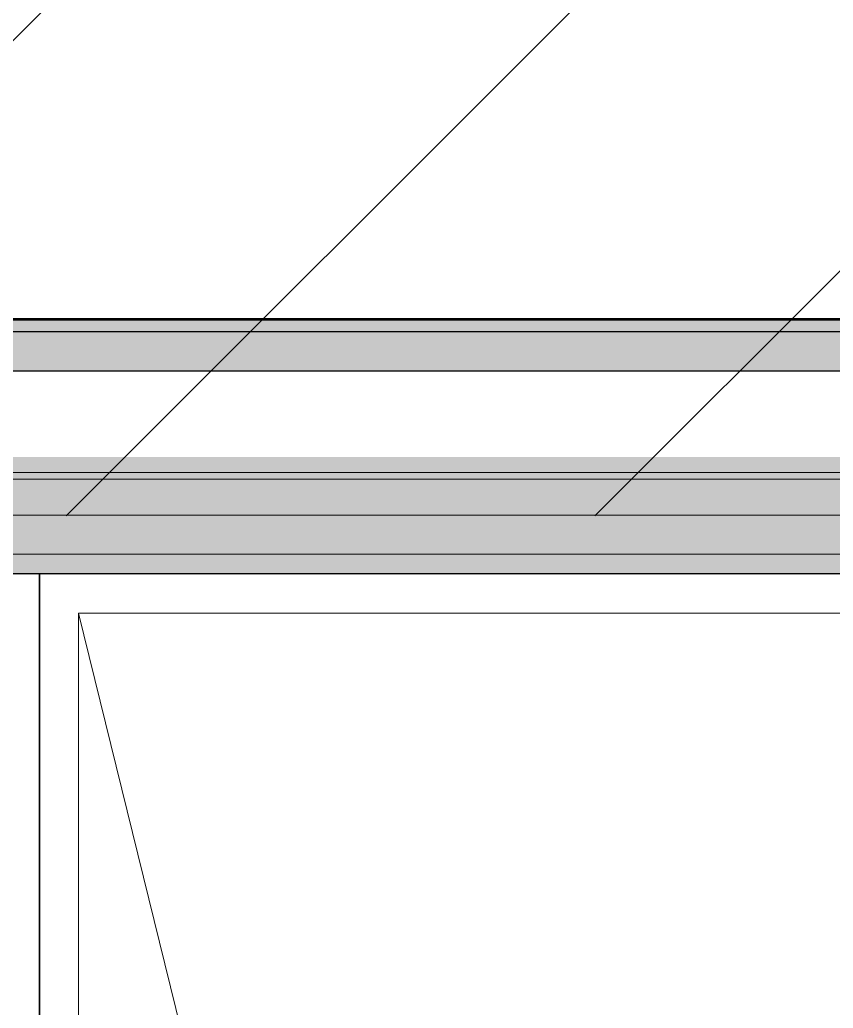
# Model space of a CAD drawing. Header units: millimetres. Extents: x 4739419 to 5837985, y 2291271 to 3446271.
# Drawn here: x 4950112 to 4952185, y 2453634 to 2456154 of the extents above; entities that cross this region are included whole.
import ezdxf

# ---------------------------------------------------------------- set-up
doc = ezdxf.new("R2010")
doc.units = ezdxf.units.MM
doc.layers.get('0').update_dxf_attribs({"color": 255})
for name, color, linetype in [('HEB-Angle joint', 1, 'Continuous'), ('HEB-Area(PC Topping)', 3, 'Continuous'), ('XR-평면도$0$A-ELEV-PATT', 9, 'Continuous'), ('XR-평면도$0$Parking_화물', 9, 'Continuous')]:
    doc.layers.add(name, color=color, linetype=linetype)
for name, color, linetype, lineweight in [('XR-평면도$0$A-CNTL', 9, 'Continuous', 15), ('XR-평면도$0$A-ELEV-LIN2', 9, 'Continuous', 25), ('XR-평면도$0$A-ELEV-LIN3', 9, 'Continuous', 18)]:
    doc.layers.add(name, color=color, linetype=linetype, lineweight=lineweight)

# ---------------------------------------------------------------- blocks, each defined once
blk = doc.blocks.new('XR-평면도$0$중심선(210216)')
at = {"layer": 'XR-평면도$0$A-CNTL', "ltscale": 300}
blk.add_lwpolyline([(-10000, 119000), (186000, 119000)], dxfattribs=at)
blk = doc.blocks.new('XR-평면도$0$주차구획_1')
at = {"layer": 'XR-평면도$0$A-ELEV-LIN3'}
blk.add_line((-5900, 1450), (5900, -1450), dxfattribs=at)
blk.add_lwpolyline([(-5900, 1450), (5900, 1450), (5900, -1450), (-5900, -1450)], close=True, dxfattribs=at)
at = {"layer": 'XR-평면도$0$Parking_화물'}
blk.add_lwpolyline([(-6000, 1550), (6000, 1550), (6000, -1550), (-6000, -1550)], close=True, dxfattribs=at)
blk = doc.blocks.new('XR-평면도$0$화물주차구획_1F(210411)')
at = {"xscale": -1.000000000000001}
for p in [(12150544, 792213.4), (12150544, 789113.4)]:
    blk.add_blockref('XR-평면도$0$주차구획_1', p, dxfattribs=at)
blk = doc.blocks.new('XR-평면도$0$스크린+범퍼_기준층(도크레밸러)')
at = {"layer": 'XR-평면도$0$A-ELEV-PATT', "ltscale": 0.002}
h = blk.add_hatch(dxfattribs=at)
h.set_pattern_fill('AR-HBONE', color=256, scale=0.1, angle=450, style=0)
h.set_pattern_definition([(135, (-50954683.464, -21380461.164), (-14.3684097937, 2e-14), [30.48, -10.16]), (225, (-50954690.648, -21380453.98), (-14.3684097937, 2e-14), [30.48, -10.16])])
h.paths.add_polyline_path([(32, -6602), (2, -6602), (2, -10398), (32, -10398)])
h = blk.add_hatch(dxfattribs=at)
h.set_pattern_fill('AR-SAND', color=256, angle=450, style=0)
h.set_pattern_definition([(127.5, (-50954928.292, -21381394.81), (-48.941323733, -1.600031296), [0, -38.608, 0, -43.18, 0, -41.275]), (97.5, (-50954928.29, -21381394.81), (-71.68251006, 44.95232831), [0, -20.828, 0, -34.798, 0, -13.335]), (57.5, (-50954928.292, -21381426.05), (-0.143718468, 79.099237024), [0, -12.7, 0, -45.72, 0, -59.69]), (47.5, (-50954928.29, -21381426.05), (-22.292932326, 76.35564525), [0, -6.35, 0, -29.972, 0, -34.29])])
edge = h.paths.add_edge_path()
edge.add_line((123.7, -6602), (32, -6602))
edge.add_line((32, -6602), (32, -10398))
edge.add_line((32, -10398), (123.7, -10398))
edge.add_arc((123.7, -10389.7), 8.33, 270, 360)
edge.add_line((132, -10389.7), (132, -6610.3))
edge.add_arc((123.7, -6610.3), 8.33, 360, 450)
at = {"layer": 'XR-평면도$0$A-ELEV-LIN3'}
blk.add_line((0, -6600), (0, -10400), dxfattribs=at)
at = {"layer": 'XR-평면도$0$A-ELEV-LIN3', "linetype": 'Continuous'}
blk.add_lwpolyline([(408.8, -619.5), (408.8, -10380.5), (391.3, -10380.5), (391.3, -619.5)], dxfattribs=at)
at = {"layer": 'XR-평면도$0$A-ELEV-PATT'}
for p, q in [((32, -6602), (32, -10398)), ((132, -6610.3), (132, -10389.7))]:
    blk.add_line(p, q, dxfattribs=at)
at = {"layer": 'XR-평면도$0$A-ELEV-PATT', "ltscale": 0.002}
blk.add_lwpolyline([(52, -10398), (52, -10400), (0, -10400), (0, -6600), (52, -6600), (52, -6602), (2, -6602), (2, -10398)], close=True, dxfattribs=at)
at = {"layer": 'XR-평면도$0$A-ELEV-PATT'}
blk.add_lwpolyline([(32, -6602), (2, -6602), (2, -10398), (32, -10398)], dxfattribs=at)

msp = doc.modelspace()

# ---------------------------------------------------------------- hatches: boundary and pattern name
at = {"layer": 'HEB-Area(PC Topping)'}
h = msp.add_hatch(dxfattribs=at)
h.set_pattern_fill('ANSI31', color=256, scale=300)
h.set_pattern_definition([(45, (-566477.5, 0), (-673.51921, 673.51921), [])])
h.paths.add_polyline_path([(4932208.8, 2488391.2), (4932208.8, 2491231.7), (4970731.5, 2491257.7), (4970731.5, 2454889.2), (4949708.8, 2454889.2), (4949708.8, 2458391.2), (4947708.8, 2458391.2), (4947708.8, 2454885.2), (4943208.8, 2454885.2), (4943208.8, 2488391.2)])
h.paths.add_polyline_path([(4909558.8, 2488060.8), (4909558.8, 2454891.2), (4932208.8, 2454891.2), (4932208.8, 2488060.8)])

# ---------------------------------------------------------------- linework, layer by layer
at = {"layer": 'HEB-Angle joint', "const_width": 300}
msp.add_lwpolyline([(4970634.5, 2491231.7), (4970634.5, 2454889.2), (4949611.8, 2454889.2), (4949611.8, 2458391.2), (4947611.8, 2458391.2), (4947611.8, 2454885.2), (4943111.8, 2454885.2), (4943111.8, 2488391.2), (4932111.8, 2488391.2), (4932111.8, 2491231.7), (4970634.5, 2491257.7)], dxfattribs=at)
at = {"layer": 'HEB-Area(PC Topping)'}
msp.add_lwpolyline([(4976661.8, 2455391.2), (4949611.8, 2455391.2), (4949611.8, 2458391.2), (4947611.8, 2458391.2), (4947611.8, 2455391.2), (4920561.8, 2455391.2), (4920561.8, 2454891.2), (4909511.8, 2454891.2), (4909511.8, 2522091.2), (4914511.8, 2522091.2), (4914511.8, 2532391.2), (4914511.8, 2532991.2), (5037711.8, 2532991.2)], dxfattribs=at)
at = {"layer": 'XR-평면도$0$A-ELEV-LIN2'}
msp.add_line((4953561.8, 2455391.2), (4943661.8, 2455391.2), dxfattribs=at)
msp.add_line((4953561.8, 2455391.2), (4943661.8, 2455391.2), dxfattribs=at)
msp.add_line((4953561.8, 2455391.2), (4943661.8, 2455391.2), dxfattribs=at)
at = {"layer": 'XR-평면도$0$A-ELEV-LIN3'}
for points in [[(4906711.8, 2442991.2), (4906711.8, 2441591.2), (4908111.8, 2441591.2), (4908111.8, 2442491.2), (4920561.8, 2442491.2), (4920561.8, 2441891.2), (4921661.8, 2441891.2), (4921661.8, 2443391.2), (4920561.8, 2443391.2), (4920561.8, 2454891.2), (4976661.8, 2454891.2), (4976661.8, 2443391.2), (4975561.8, 2443391.2), (4975561.8, 2441891.2), (4976661.8, 2441891.2), (4976661.8, 2442491.2), (4986561.8, 2442491.2)], [(4906711.8, 2442991.2), (4906711.8, 2441591.2), (4908111.8, 2441591.2), (4908111.8, 2442491.2), (4920561.8, 2442491.2), (4920561.8, 2441891.2), (4921661.8, 2441891.2), (4921661.8, 2443391.2), (4920561.8, 2443391.2), (4920561.8, 2454891.2), (4976661.8, 2454891.2)], [(4906711.8, 2442991.2), (4906711.8, 2441591.2), (4908111.8, 2441591.2), (4908111.8, 2442491.2), (4920561.8, 2442491.2), (4920561.8, 2441891.2), (4921661.8, 2441891.2), (4921661.8, 2443391.2), (4920561.8, 2443391.2), (4920561.8, 2454891.2), (4976661.8, 2454891.2)], [(4906611.8, 2442991.2), (4906611.8, 2441491.2), (4908211.8, 2441491.2), (4908211.8, 2442391.2), (4920461.8, 2442391.2), (4920461.8, 2441791.2), (4921761.8, 2441791.2), (4921761.8, 2443491.2), (4920661.8, 2443491.2), (4920661.8, 2454791.2), (4976561.8, 2454791.2), (4976561.8, 2443491.2), (4975461.8, 2443491.2), (4975461.8, 2441791.2), (4976761.8, 2441791.2)], [(4906611.8, 2442991.2), (4906611.8, 2441491.2), (4908211.8, 2441491.2), (4908211.8, 2442391.2), (4920461.8, 2442391.2), (4920461.8, 2441791.2), (4921761.8, 2441791.2), (4921761.8, 2443491.2), (4920661.8, 2443491.2), (4920661.8, 2454791.2), (4976561.8, 2454791.2), (4976561.8, 2443491.2), (4975461.8, 2443491.2), (4975461.8, 2441791.2), (4976761.8, 2441791.2)], [(4906611.8, 2442991.2), (4906611.8, 2441491.2), (4908211.8, 2441491.2), (4908211.8, 2442391.2), (4920461.8, 2442391.2), (4920461.8, 2441791.2), (4921761.8, 2441791.2), (4921761.8, 2443491.2), (4920661.8, 2443491.2), (4920661.8, 2454791.2), (4976561.8, 2454791.2), (4976561.8, 2443491.2), (4975461.8, 2443491.2), (4975461.8, 2441791.2), (4976761.8, 2441791.2)]]:
    msp.add_lwpolyline(points, dxfattribs=at)

# ---------------------------------------------------------------- block references
at = {"xscale": -1, "rotation": 90}
msp.add_blockref('XR-평면도$0$스크린+범퍼_기준층(도크레밸러)', (4943111.8, 2455391.2), dxfattribs=at)
msp.add_blockref('XR-평면도$0$스크린+범퍼_기준층(도크레밸러)', (4943111.8, 2455391.2), dxfattribs=at)
msp.add_blockref('XR-평면도$0$스크린+범퍼_기준층(도크레밸러)', (4943111.8, 2455391.2), dxfattribs=at)
at = {"color": 2, "rotation": 90}
msp.add_blockref('XR-평면도$0$화물주차구획_1F(210411)', (5740825.2, -9701802.7), dxfattribs=at)
msp.add_blockref('XR-평면도$0$화물주차구획_1F(210411)', (5740825.2, -9701802.7), dxfattribs=at)
msp.add_blockref('XR-평면도$0$화물주차구획_1F(210411)', (5740825.2, -9701802.7), dxfattribs=at)
at = {"layer": 'XR-평면도$0$A-CNTL'}
msp.add_blockref('XR-평면도$0$중심선(210216)', (4866111.8, 2336391.2), dxfattribs=at)

doc.saveas('drawing.dxf')
